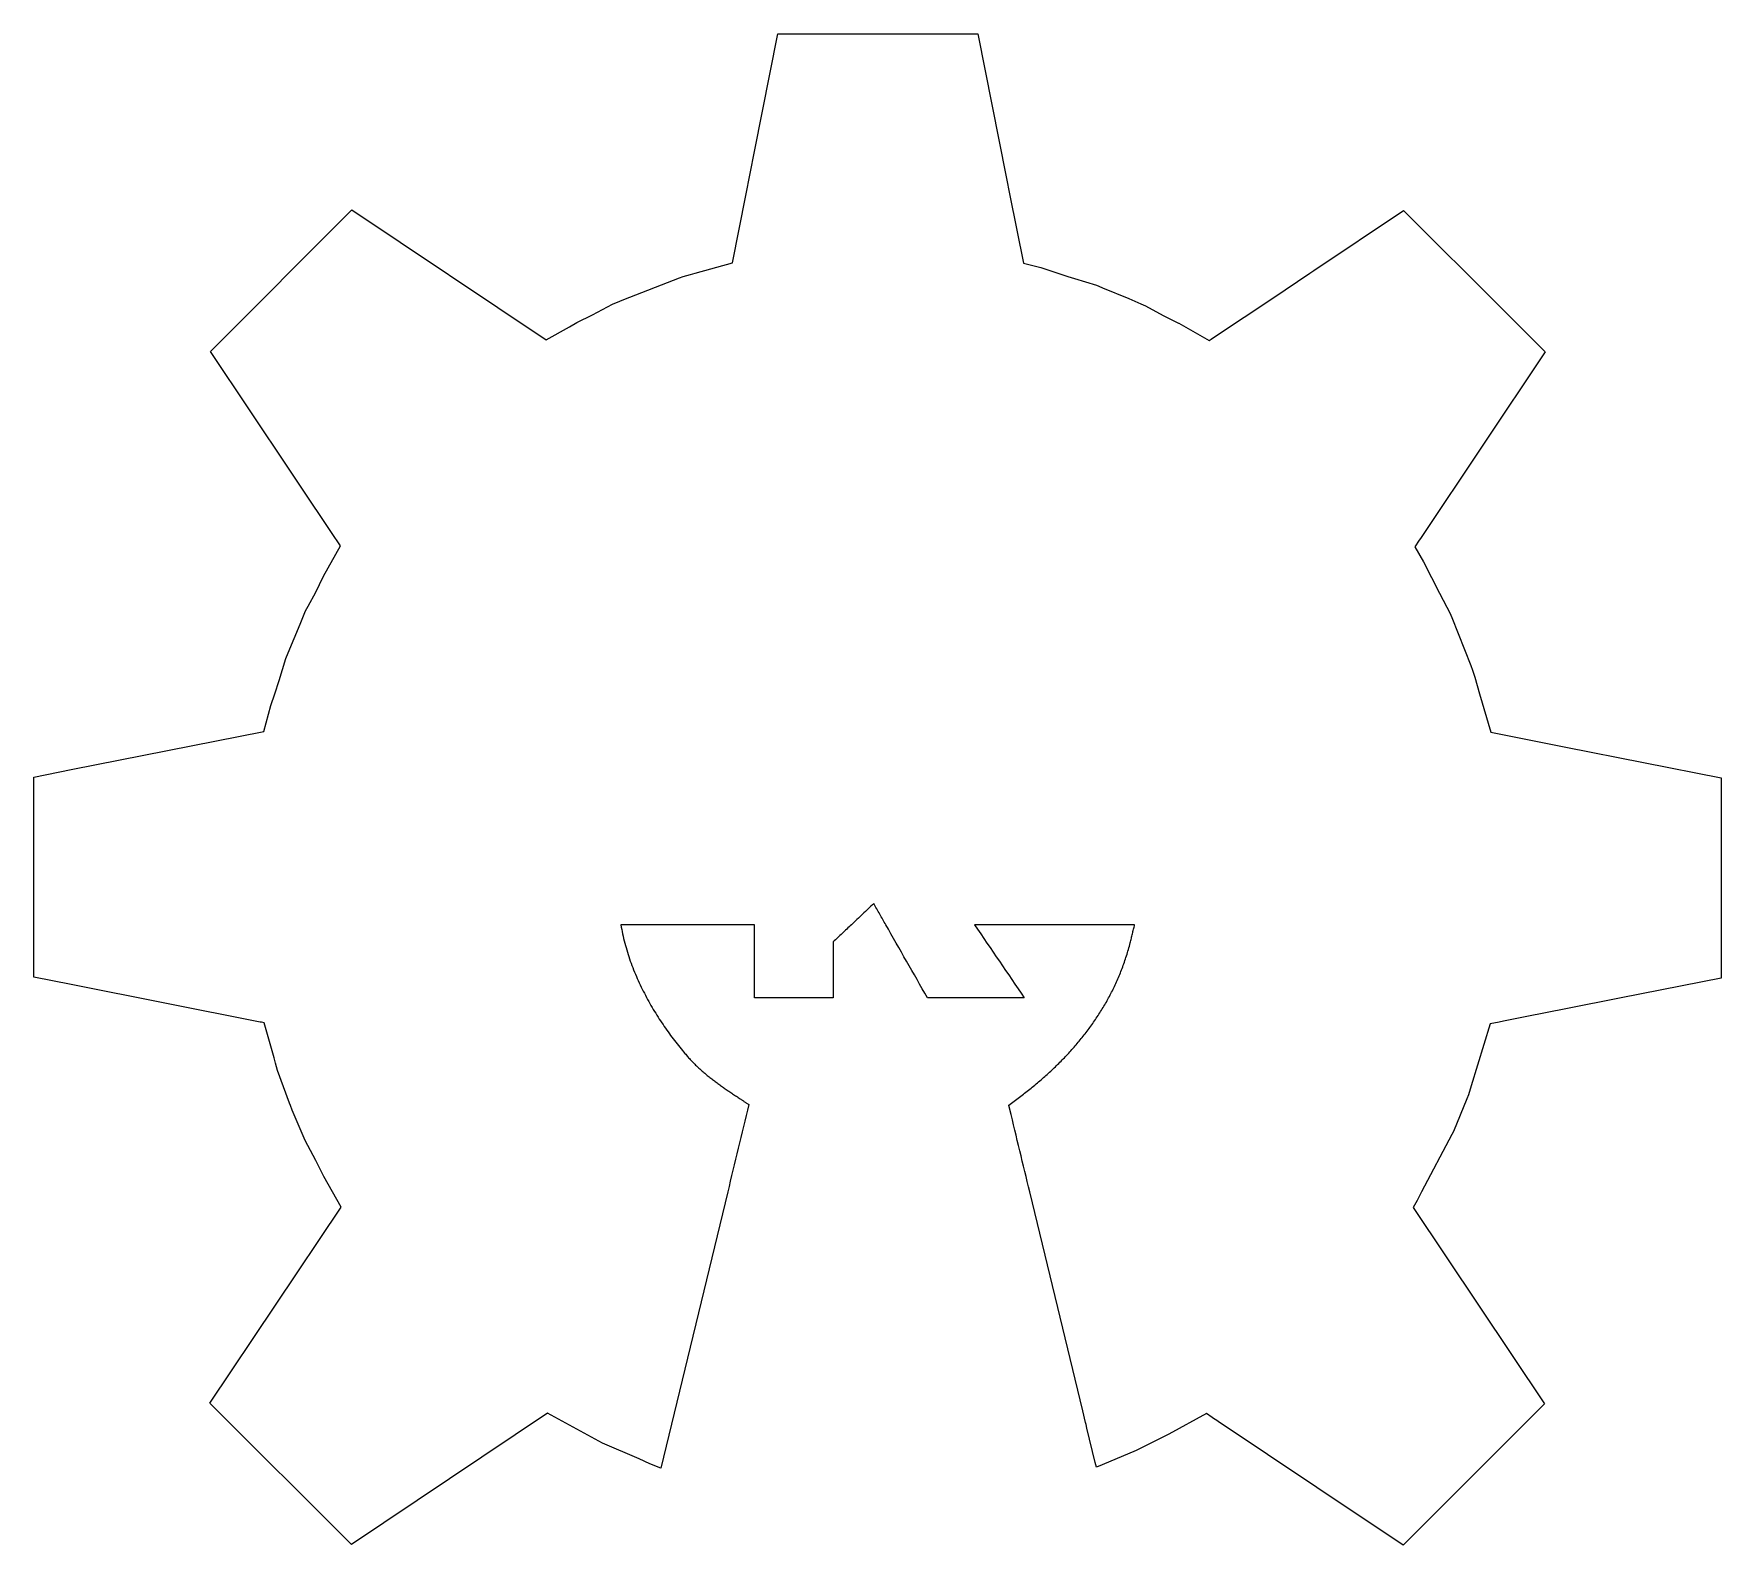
# Model space of a CAD drawing. Extents: x 0.1 to 59.6, y 0.2 to 53.5.
import ezdxf

# ---------------------------------------------------------------- set-up
doc = ezdxf.new("R2010")
doc.units = 0
doc.layers.add('BASE', color=7, linetype='CONTINUOUS')

msp = doc.modelspace()

# ---------------------------------------------------------------- linework, layer by layer
at = {"layer": 'BASE', "color": 7}
for points in [[(25.015765, 15.93663), (25.034825, 15.92367), (25.053885, 15.9107), (25.072945, 15.89774), (25.092005, 15.88477), (25.111065, 15.8718), (25.130125, 15.85884), (25.149185, 15.84587), (25.168245, 15.83291), (25.187305, 15.81995), (25.206365, 15.80699), (25.225425, 15.79402), (25.244485, 15.78105), (25.263545, 15.76809), (25.282605, 15.75512), (25.301665, 15.74216), (25.320725, 15.72919), (25.274175, 15.536724), (25.227625, 15.344258), (25.181075, 15.151792), (25.134525, 14.959327), (25.087975, 14.766858), (25.041425, 14.574392), (24.994875, 14.381926), (24.948325, 14.189461), (24.901775, 13.996995), (24.855225, 13.804529), (24.808675, 13.612063), (24.762125, 13.419597), (24.715575, 13.227131), (24.669025, 13.034665), (24.622475, 12.8422), (24.575925, 12.649734), (22.219768, 2.907286), (21.828535, 3.062274), (21.454013, 3.233015), (20.156099, 3.784835), (18.995542, 4.422211), (18.226486, 4.844568), (11.303902, 0.210923), (6.312003, 5.202811), (10.938142, 12.11468), (10.635531, 12.649882), (10.326278, 13.196686), (10.049944, 13.763611), (9.669351, 14.470102), (9.425774, 15.044171), (9.21757, 15.534875), (9.1515, 15.693289), (9.12082, 15.781459), (8.701862, 16.936008), (8.629572, 17.193294), (8.577122, 17.379876), (8.230917, 18.612501), (8.128698, 18.632771), (8.082788, 18.641371), (1.422043, 19.961203), (0.100596, 20.223056), (0.100596, 22.074357), (0.100596, 25.725499), (0.100596, 27.281846), (1.422043, 27.543572), (8.21806, 28.889668), (8.465102, 29.801993), (8.603992, 30.222914), (8.759445, 30.694044), (8.875394, 31.080472), (8.989583, 31.4622), (9.078073, 31.669963), (9.494855, 32.678941), (9.688171, 33.146939), (9.778161, 33.313621), (10.044435, 33.806987), (10.175711, 34.076435), (10.315502, 34.363389), (10.919968, 35.437913), (10.873078, 35.507873), (10.775038, 35.654295), (10.743398, 35.701595), (9.373654, 37.748382), (9.135354, 38.104475), (6.330227, 42.296092), (11.322124, 47.286915), (18.171771, 42.702609), (18.99553, 43.16726), (19.250048, 43.310817), (19.808702, 43.583398), (20.514443, 43.96281), (20.539543, 43.97353), (20.634143, 44.01332), (20.914831, 44.123176), (22.878564, 44.891782), (23.006614, 44.937692), (23.008714, 44.9383), (23.265206, 45.00963), (23.432821, 45.05639), (24.743971, 45.421762), (25.214512, 47.796517), (25.520537, 49.341024), (26.344296, 53.498479), (27.986453, 53.498479), (28.294291, 53.498479), (31.535699, 53.498479), (33.403101, 53.498479), (34.402499, 48.454013), (34.532756, 47.796517), (35.005571, 45.409964), (35.618296, 45.251529), (36.569447, 44.942008), (36.813734, 44.862538), (37.200954, 44.745303), (37.58338, 44.629827), (37.6723, 44.594967), (37.800475, 44.541437), (38.722283, 44.156694), (39.150241, 43.978074), (39.229941, 43.940964), (39.308131, 43.904604), (39.929995, 43.564245), (40.479606, 43.294625), (40.487106, 43.290425), (41.562381, 42.680704), (41.633281, 42.728114), (41.716091, 42.783564), (43.870567, 44.22539), (44.237322, 44.470824), (45.103705, 45.050631), (45.255629, 45.152313), (48.417408, 47.268302), (51.928823, 43.756878), (52.098434, 43.587278), (53.409304, 42.276405), (49.007254, 35.69948), (48.968644, 35.64178), (48.806767, 35.399928), (49.117631, 34.870555), (49.676296, 33.772006), (49.938805, 33.279981), (50.050774, 33.070126), (50.113084, 32.913033), (50.786324, 31.216668), (50.851754, 31.057385), (50.928444, 30.800176), (51.09593, 30.222472), (51.489307, 28.865627), (54.142927, 28.339806), (59.619641, 27.254577), (59.619641, 25.725044), (59.619641, 22.073903), (59.619641, 20.194702), (56.094486, 19.496435), (54.142951, 19.109868), (52.756685, 18.835284), (51.944938, 18.674492), (51.782008, 18.642202), (51.464659, 18.579342), (50.799838, 16.396691), (50.703088, 16.079104), (50.641408, 15.932588), (50.17032, 14.78576), (50.11229, 14.675667), (49.044609, 12.648919), (48.889275, 12.354062), (48.756272, 12.102965), (53.388845, 5.182525), (48.396949, 0.189558), (45.356119, 2.225401), (41.881024, 4.551975), (41.832434, 4.584585), (41.771614, 4.625345), (41.712944, 4.664605), (41.668434, 4.694415), (41.458321, 4.835088), (40.137508, 4.109728), (40.136979, 4.109463), (39.097304, 3.594687), (38.980432, 3.536767), (37.784692, 3.024494), (37.579421, 2.945334), (37.578892, 2.945074), (37.540702, 3.103822), (37.247879, 4.316291), (37.216239, 4.446902), (37.197689, 4.523482)], [(38.775644, 21.436018), (38.785244, 21.475908), (38.794844, 21.515798), (38.804444, 21.555688), (38.814044, 21.595578), (38.823644, 21.635468), (38.833244, 21.675358), (38.842844, 21.715248), (38.852444, 21.755138), (38.862044, 21.795028), (38.871644, 21.834918), (38.881244, 21.874808), (38.890844, 21.914698), (38.900444, 21.954588), (38.910044, 21.994478), (38.919644, 22.034368), (38.929244, 22.074258), (38.925744, 22.074258), (38.922244, 22.074258), (38.918744, 22.074258), (38.915244, 22.074258), (38.911744, 22.074258), (38.908244, 22.074258), (38.904744, 22.074258), (38.901244, 22.074258), (38.897744, 22.074258), (38.894244, 22.074258), (38.890744, 22.074258), (38.887244, 22.074258), (38.883744, 22.074258), (38.880244, 22.074258), (38.876744, 22.074258), (38.873244, 22.074258), (38.729906, 22.074258), (38.585859, 22.074258), (38.441811, 22.074258), (38.297767, 22.074258), (38.15372, 22.074258), (38.009673, 22.074258), (37.865626, 22.074258), (37.721579, 22.074258), (37.577534, 22.074258), (37.433487, 22.074258), (37.28944, 22.074258), (37.145393, 22.074258), (37.001348, 22.074258), (36.857301, 22.074258), (36.713254, 22.074258), (36.569207, 22.074258), (36.363758, 22.074258), (36.158312, 22.074258), (35.952865, 22.074258), (35.747416, 22.074258), (35.541968, 22.074258), (35.336521, 22.074258), (35.131072, 22.074258), (34.925623, 22.074258), (34.720177, 22.074258), (34.514728, 22.074258), (34.309282, 22.074258), (34.103833, 22.074258), (33.898386, 22.074258), (33.692937, 22.074258), (33.487491, 22.074258), (33.282042, 22.074258), (33.391693, 21.913166), (33.501345, 21.752075), (33.610996, 21.590983), (33.720647, 21.429892), (33.830301, 21.2688), (33.93995, 21.107709), (34.049604, 20.946617), (34.159255, 20.785525), (34.268906, 20.624434), (34.378558, 20.463342), (34.488209, 20.302251), (34.59786, 20.141159), (34.707511, 19.980068), (34.817165, 19.818973), (34.926814, 19.657884), (35.036468, 19.49679), (34.82344, 19.49679), (34.609924, 19.49679), (34.396408, 19.49679), (34.182892, 19.49679), (33.969373, 19.49679), (33.755857, 19.49679), (33.542341, 19.49679), (33.328825, 19.49679), (33.115306, 19.49679), (32.90179, 19.49679), (32.688274, 19.49679), (32.474758, 19.49679), (32.261239, 19.49679), (32.047723, 19.49679), (31.834207, 19.49679), (31.620691, 19.49679), (31.528881, 19.657882), (31.437071, 19.818971), (31.345261, 19.980062), (31.253451, 20.141151), (31.161641, 20.302243), (31.069831, 20.463332), (30.978021, 20.624423), (30.886211, 20.785512), (30.794401, 20.946604), (30.702591, 21.107693), (30.610781, 21.268782), (30.518971, 21.429873), (30.427161, 21.590965), (30.335351, 21.752054), (30.243541, 21.913143), (30.151731, 22.074234), (30.125221, 22.120754), (30.098711, 22.167274), (30.072201, 22.213794), (30.045691, 22.260314), (30.019181, 22.306834), (29.992671, 22.353354), (29.966161, 22.399874), (29.939651, 22.446394), (29.913141, 22.492914), (29.886631, 22.539434), (29.860121, 22.585954), (29.833611, 22.632474), (29.807101, 22.678994), (29.780591, 22.725514), (29.754081, 22.772034), (29.727571, 22.818554), (29.678241, 22.772034), (29.628911, 22.725514), (29.579581, 22.678994), (29.530251, 22.632474), (29.480921, 22.585954), (29.431591, 22.539434), (29.382261, 22.492914), (29.332931, 22.446394), (29.283601, 22.399874), (29.234271, 22.353354), (29.184941, 22.306834), (29.135611, 22.260314), (29.086281, 22.213794), (29.036951, 22.167274), (28.987621, 22.120754), (28.938291, 22.074234), (28.898061, 22.036294), (28.857831, 21.998354), (28.817601, 21.960414), (28.777371, 21.922474), (28.737141, 21.884534), (28.696911, 21.846594), (28.656681, 21.808654), (28.616451, 21.770714), (28.576221, 21.732774), (28.535991, 21.694834), (28.495761, 21.656894), (28.455531, 21.618954), (28.415301, 21.581014), (28.375071, 21.543074), (28.334841, 21.505134), (28.294611, 21.467194), (28.294611, 21.344046), (28.294611, 21.220898), (28.294611, 21.097751), (28.294611, 20.9746), (28.294611, 20.851453), (28.294611, 20.728305), (28.294611, 20.605155), (28.294611, 20.482007), (28.294611, 20.358859), (28.294611, 20.235712), (28.294611, 20.112561), (28.294611, 19.989414), (28.294611, 19.866266), (28.294611, 19.743118), (28.294611, 19.619968), (28.294611, 19.49682), (28.262631, 19.49682), (28.230651, 19.49682), (28.198671, 19.49682), (28.166691, 19.49682), (28.134711, 19.49682), (28.102731, 19.49682), (28.070751, 19.49682), (28.038771, 19.49682), (28.006791, 19.49682), (27.974811, 19.49682), (27.942831, 19.49682), (27.910851, 19.49682), (27.878871, 19.49682), (27.846891, 19.49682), (27.814911, 19.49682), (27.782931, 19.49682), (27.641532, 19.49682), (27.500152, 19.49682), (27.358769, 19.49682), (27.217386, 19.49682), (27.076004, 19.49682), (26.934621, 19.49682), (26.793238, 19.49682), (26.651855, 19.49682), (26.510473, 19.49682), (26.36909, 19.49682), (26.227708, 19.49682), (26.086325, 19.49682), (25.944943, 19.49682), (25.80356, 19.49682), (25.662178, 19.49682), (25.520795, 19.49682), (25.520795, 19.618336), (25.520795, 19.739541), (25.520795, 19.860747), (25.520795, 19.981952), (25.520795, 20.103161), (25.520795, 20.224366), (25.520795, 20.345572), (25.520795, 20.466778), (25.520795, 20.587983), (25.520795, 20.709189), (25.520795, 20.830394), (25.520795, 20.9516), (25.520795, 21.072806), (25.520795, 21.194011), (25.520795, 21.31522), (25.520795, 21.436425), (25.520795, 21.476315), (25.520795, 21.516205), (25.520795, 21.556095), (25.520795, 21.595985), (25.520795, 21.635875), (25.520795, 21.675765), (25.520795, 21.715655), (25.520795, 21.755545), (25.520795, 21.795435), (25.520795, 21.835325), (25.520795, 21.875215), (25.520795, 21.915105), (25.520795, 21.954995), (25.520795, 21.994885), (25.520795, 22.034775), (25.520795, 22.074665), (25.225907, 22.074665), (24.931511, 22.074665), (24.637112, 22.074665), (24.342716, 22.074665), (24.048317, 22.074665), (23.753921, 22.074665), (23.459522, 22.074665), (23.165126, 22.074665), (22.870727, 22.074665), (22.576331, 22.074665), (22.281933, 22.074665), (21.987536, 22.074665), (21.693138, 22.074665), (21.398741, 22.074665), (21.104343, 22.074665), (20.809945, 22.074665)], [(37.196956, 4.523954), (37.098496, 4.93137), (36.82852, 6.047941), (36.568842, 7.121572), (35.231831, 12.649387), (35.187851, 12.83123), (35.143871, 13.013073), (35.099891, 13.194916), (35.055911, 13.376759), (35.011931, 13.558602), (34.967951, 13.740444), (34.923971, 13.922287), (34.879991, 14.104133), (34.836011, 14.285976), (34.792031, 14.467818), (34.748051, 14.649661), (34.704071, 14.831504), (34.660091, 15.013347), (34.616111, 15.195192), (34.572131, 15.377035), (34.528151, 15.558878), (34.525751, 15.568578), (34.523351, 15.578278), (34.520951, 15.587978), (34.518551, 15.597678), (34.516151, 15.607378), (34.513751, 15.617078), (34.511351, 15.626778), (34.508951, 15.636478), (34.506551, 15.646178), (34.504151, 15.655878), (34.501751, 15.665578), (34.499351, 15.675278), (34.496951, 15.684978), (34.494551, 15.694678), (34.492151, 15.704378), (34.489751, 15.714078)]]:
    msp.add_lwpolyline(points, dxfattribs=at)
for points in [[(20.809945, 22.074665), (20.827445, 21.966024), (20.847725, 21.857725), (20.870615, 21.749868)], [(20.870615, 21.749868), (20.893505, 21.64201), (20.919005, 21.534597), (20.946925, 21.427727)], [(20.946925, 21.427727), (20.974855, 21.320854), (21.005215, 21.214528), (21.037835, 21.108846)], [(38.642796, 20.97799), (38.690716, 21.127975), (38.735036, 21.280621), (38.775644, 21.436018)], [(21.037835, 21.108846), (21.070455, 21.00316), (21.105335, 20.898124), (21.142289, 20.793827)], [(38.488391, 20.53593), (38.543371, 20.680683), (38.594878, 20.828006), (38.642796, 20.97799)], [(21.142289, 20.793827), (21.179249, 20.689534), (21.218289, 20.585984), (21.259237, 20.483281)], [(21.259237, 20.483281), (21.300187, 20.380577), (21.343037, 20.278721), (21.387625, 20.177809)], [(38.313192, 20.109279), (38.374972, 20.248986), (38.433416, 20.391174), (38.488391, 20.53593)], [(21.387625, 20.177809), (21.432215, 20.076897), (21.478525, 19.976932), (21.526401, 19.878012)], [(21.526401, 19.878012), (21.574271, 19.779092), (21.623701, 19.681223), (21.674514, 19.584499)], [(37.903458, 19.300008), (37.978088, 19.430178), (38.04963, 19.562641), (38.117961, 19.697489)], [(38.117961, 19.697489), (38.186291, 19.832337), (38.251411, 19.969571), (38.313192, 20.109279)], [(21.674514, 19.584499), (21.725324, 19.487779), (21.777516, 19.392197), (21.830914, 19.297871)], [(21.830914, 19.297871), (21.884314, 19.203541), (21.938914, 19.110464), (21.994547, 19.018735)], [(37.670445, 18.91628), (37.751115, 19.041957), (37.82883, 19.169836), (37.903458, 19.300008)], [(21.994547, 19.018735), (22.050177, 18.927005), (22.106843, 18.836625), (22.164361, 18.747693)], [(22.164361, 18.747693), (22.221881, 18.658763), (22.280253, 18.571282), (22.339305, 18.485354)], [(22.339305, 18.485354), (22.398355, 18.399424), (22.458091, 18.315041), (22.518329, 18.232314)], [(37.15193, 18.187888), (37.24393, 18.30513), (37.33322, 18.424391), (37.419681, 18.545758)], [(37.419681, 18.545758), (37.506141, 18.667127), (37.589771, 18.790603), (37.670445, 18.91628)], [(22.518329, 18.232314), (22.578569, 18.149584), (22.639309, 18.068511), (22.700379, 17.989186)], [(22.700379, 17.989186), (22.761449, 17.909866), (22.822852, 17.832288), (22.884406, 17.756567)], [(36.867953, 17.842114), (36.965233, 17.955417), (37.059935, 18.070643), (37.15193, 18.187888)], [(22.884406, 17.756567), (22.945956, 17.680847), (23.007668, 17.606982), (23.069354, 17.535068)], [(23.069354, 17.535068), (23.103164, 17.493808), (23.137594, 17.453268), (23.172609, 17.413415)], [(23.172609, 17.413415), (23.207619, 17.373555), (23.243219, 17.334385), (23.279354, 17.295851)], [(23.279354, 17.295851), (23.315494, 17.257321), (23.352174, 17.219421), (23.389366, 17.182122)], [(36.254371, 17.184654), (36.36145, 17.290627), (36.466207, 17.398342), (36.568513, 17.507887)], [(36.568513, 17.507887), (36.67082, 17.617433), (36.770676, 17.728812), (36.867953, 17.842114)], [(23.389366, 17.182122), (23.426556, 17.144822), (23.464256, 17.108122), (23.502425, 17.071971)], [(23.502425, 17.071971), (23.540595, 17.035821), (23.579235, 17.000231), (23.618307, 16.965145)], [(23.618307, 16.965145), (23.657377, 16.930065), (23.696887, 16.895495), (23.73679, 16.861391)], [(23.73679, 16.861391), (23.77669, 16.827291), (23.81699, 16.793661), (23.857653, 16.76045)], [(23.857653, 16.76045), (23.898313, 16.72724), (23.939333, 16.69447), (23.98067, 16.66207)], [(35.585017, 16.568966), (35.700884, 16.668346), (35.814684, 16.769282), (35.926285, 16.871863)], [(35.926285, 16.871863), (36.037884, 16.974448), (36.147289, 17.07868), (36.254371, 17.184654)], [(23.98067, 16.66207), (24.02201, 16.62967), (24.06368, 16.59766), (24.105624, 16.566)], [(24.105624, 16.566), (24.147574, 16.53433), (24.189804, 16.503), (24.232288, 16.47198)], [(24.232288, 16.47198), (24.274768, 16.44095), (24.317498, 16.41022), (24.360441, 16.37975)], [(24.360441, 16.37975), (24.403381, 16.34928), (24.446531, 16.31906), (24.489862, 16.28906)], [(24.489862, 16.28906), (24.533192, 16.25906), (24.576692, 16.22928), (24.620327, 16.19966)], [(24.620327, 16.19966), (24.663967, 16.17005), (24.707737, 16.1406), (24.751614, 16.11129)], [(24.751614, 16.11129), (24.795484, 16.08198), (24.839464, 16.0528), (24.8835, 16.0237)], [(34.865988, 15.990624), (34.989628, 16.084144), (35.111453, 16.179041), (35.231333, 16.275403)], [(35.231333, 16.275403), (35.351213, 16.371763), (35.469148, 16.469586), (35.585017, 16.568966)], [(24.8835, 16.0237), (24.92754, 15.9946), (24.97164, 15.9656), (25.015765, 15.93663)], [(34.489751, 15.714078), (34.616894, 15.804948), (34.742351, 15.897101), (34.865988, 15.990624)]]:
    msp.add_open_spline(points, degree=3, dxfattribs=at)

doc.saveas('drawing.dxf')
